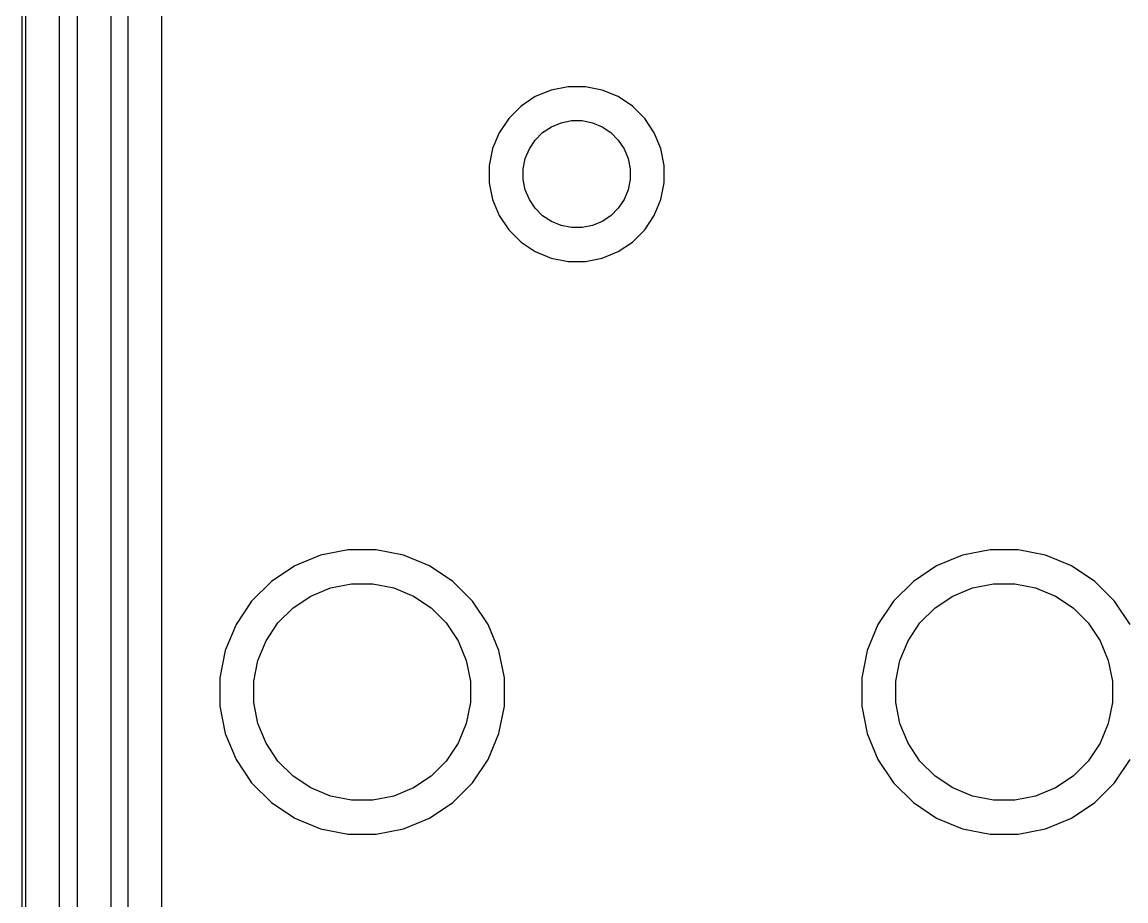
# Model space of a CAD drawing. Extents: x 20 to 116, y -135 to -20.
# Drawn here: x 19.98 to 36.48, y -59.96 to -46.82 of the extents above; entities that cross this region are included whole.
import ezdxf

# ---------------------------------------------------------------- set-up
doc = ezdxf.new("R2010")
doc.units = 0
doc.layers.add('BLACK', color=7, linetype='CONTINUOUS')

msp = doc.modelspace()

# ---------------------------------------------------------------- linework, layer by layer
at = {"layer": 'BLACK', "linetype": 'Continuous'}
for p, q in [((19.975, -134.999), (19.975, -20.0012)), ((20.025, -20.025), (20.025, -134.975)), ((20.533, -134.34), (20.533, -20.66)), ((20.797, -36.9173), (20.797, -86.9427)), ((21.305, -86.9739), (21.305, -36.8861)), ((21.555, -36.9318), (21.555, -86.9282)), ((22.063, -86.6652), (22.063, -45.1638)), ((27.8885, -47.8323), (27.6504, -47.9309)), ((28.1412, -47.782), (27.8885, -47.8323)), ((28.3988, -47.782), (28.1412, -47.782)), ((28.6515, -47.8323), (28.3988, -47.782)), ((28.8896, -47.9309), (28.6515, -47.8323)), ((27.6504, -47.9309), (27.4362, -48.074)), ((29.1038, -48.074), (28.8896, -47.9309)), ((27.4362, -48.074), (27.254, -48.2562)), ((29.286, -48.2562), (29.1038, -48.074)), ((27.254, -48.2562), (27.1109, -48.4704)), ((27.8911, -48.381), (28.0366, -48.3207)), ((28.0366, -48.3207), (28.1912, -48.29)), ((28.1912, -48.29), (28.3488, -48.29)), ((28.3488, -48.29), (28.5034, -48.3207)), ((28.5034, -48.3207), (28.6489, -48.381)), ((29.4291, -48.4704), (29.286, -48.2562)), ((27.1109, -48.4704), (27.0123, -48.7085)), ((27.6486, -48.58), (27.76, -48.4686)), ((27.76, -48.4686), (27.8911, -48.381)), ((28.6489, -48.381), (28.78, -48.4686)), ((28.78, -48.4686), (28.8914, -48.58)), ((29.5277, -48.7085), (29.4291, -48.4704)), ((27.561, -48.7111), (27.6486, -48.58)), ((28.8914, -48.58), (28.979, -48.7111)), ((27.0123, -48.7085), (26.962, -48.9612)), ((27.47, -49.0112), (27.5007, -48.8566)), ((27.5007, -48.8566), (27.561, -48.7111)), ((28.979, -48.7111), (29.0393, -48.8566)), ((29.0393, -48.8566), (29.07, -49.0112)), ((29.578, -48.9612), (29.5277, -48.7085)), ((26.962, -48.9612), (26.962, -49.2188)), ((27.47, -49.1688), (27.47, -49.0112)), ((29.07, -49.0112), (29.07, -49.1688)), ((29.578, -49.2188), (29.578, -48.9612)), ((27.5007, -49.3234), (27.47, -49.1688)), ((29.07, -49.1688), (29.0393, -49.3234)), ((26.962, -49.2188), (27.0123, -49.4715)), ((27.561, -49.4689), (27.5007, -49.3234)), ((29.0393, -49.3234), (28.979, -49.4689)), ((29.5277, -49.4715), (29.578, -49.2188)), ((27.0123, -49.4715), (27.1109, -49.7096)), ((27.6486, -49.6), (27.561, -49.4689)), ((28.979, -49.4689), (28.8914, -49.6)), ((29.4291, -49.7096), (29.5277, -49.4715)), ((27.76, -49.7114), (27.6486, -49.6)), ((28.8914, -49.6), (28.78, -49.7114)), ((27.1109, -49.7096), (27.254, -49.9238)), ((27.8911, -49.799), (27.76, -49.7114)), ((28.0366, -49.8593), (27.8911, -49.799)), ((28.6489, -49.799), (28.5034, -49.8593)), ((28.78, -49.7114), (28.6489, -49.799)), ((29.286, -49.9238), (29.4291, -49.7096)), ((27.254, -49.9238), (27.4362, -50.106)), ((28.1912, -49.89), (28.0366, -49.8593)), ((28.3488, -49.89), (28.1912, -49.89)), ((28.5034, -49.8593), (28.3488, -49.89)), ((29.1038, -50.106), (29.286, -49.9238)), ((27.4362, -50.106), (27.6504, -50.2491)), ((28.8896, -50.2491), (29.1038, -50.106)), ((27.6504, -50.2491), (27.8885, -50.3477)), ((28.6515, -50.3477), (28.8896, -50.2491)), ((27.8885, -50.3477), (28.1412, -50.398)), ((28.1412, -50.398), (28.3988, -50.398)), ((28.3988, -50.398), (28.6515, -50.3477)), ((24.4393, -54.7888), (24.052, -54.9492)), ((24.8504, -54.707), (24.4393, -54.7888)), ((25.2696, -54.707), (24.8504, -54.707)), ((25.6807, -54.7888), (25.2696, -54.707)), ((26.068, -54.9492), (25.6807, -54.7888)), ((34.0393, -54.7888), (33.652, -54.9492)), ((34.4504, -54.707), (34.0393, -54.7888)), ((34.8696, -54.707), (34.4504, -54.707)), ((35.2807, -54.7888), (34.8696, -54.707)), ((35.668, -54.9492), (35.2807, -54.7888)), ((24.052, -54.9492), (23.7035, -55.1821)), ((26.4165, -55.1821), (26.068, -54.9492)), ((33.652, -54.9492), (33.3035, -55.1821)), ((36.0165, -55.1821), (35.668, -54.9492)), ((23.7035, -55.1821), (23.4071, -55.4785)), ((24.2926, -55.3994), (24.5875, -55.2773)), ((24.5875, -55.2773), (24.9004, -55.215)), ((24.9004, -55.215), (25.2196, -55.215)), ((25.2196, -55.215), (25.5325, -55.2773)), ((25.5325, -55.2773), (25.8274, -55.3994)), ((26.7129, -55.4785), (26.4165, -55.1821)), ((33.3035, -55.1821), (33.0071, -55.4785)), ((33.8926, -55.3994), (34.1875, -55.2773)), ((34.1875, -55.2773), (34.5004, -55.215)), ((34.5004, -55.215), (34.8196, -55.215)), ((34.8196, -55.215), (35.1325, -55.2773)), ((35.1325, -55.2773), (35.4274, -55.3994)), ((36.3129, -55.4785), (36.0165, -55.1821)), ((24.0273, -55.5767), (24.2926, -55.3994)), ((25.8274, -55.3994), (26.0927, -55.5767)), ((33.6273, -55.5767), (33.8926, -55.3994)), ((35.4274, -55.3994), (35.6927, -55.5767)), ((23.4071, -55.4785), (23.1742, -55.827)), ((23.8017, -55.8023), (24.0273, -55.5767)), ((26.0927, -55.5767), (26.3183, -55.8023)), ((26.9458, -55.827), (26.7129, -55.4785)), ((33.0071, -55.4785), (32.7742, -55.827)), ((33.4017, -55.8023), (33.6273, -55.5767)), ((35.6927, -55.5767), (35.9183, -55.8023)), ((36.5458, -55.827), (36.3129, -55.4785)), ((23.1742, -55.827), (23.0138, -56.2143)), ((23.6244, -56.0676), (23.8017, -55.8023)), ((26.3183, -55.8023), (26.4956, -56.0676)), ((27.1062, -56.2143), (26.9458, -55.827)), ((32.7742, -55.827), (32.6138, -56.2143)), ((33.2244, -56.0676), (33.4017, -55.8023)), ((35.9183, -55.8023), (36.0956, -56.0676)), ((23.5023, -56.3625), (23.6244, -56.0676)), ((26.4956, -56.0676), (26.6177, -56.3625)), ((33.1023, -56.3625), (33.2244, -56.0676)), ((36.0956, -56.0676), (36.2177, -56.3625)), ((23.0138, -56.2143), (22.932, -56.6254)), ((27.188, -56.6254), (27.1062, -56.2143)), ((32.6138, -56.2143), (32.532, -56.6254)), ((23.44, -56.6754), (23.5023, -56.3625)), ((26.6177, -56.3625), (26.68, -56.6754)), ((33.04, -56.6754), (33.1023, -56.3625)), ((36.2177, -56.3625), (36.28, -56.6754)), ((22.932, -56.6254), (22.932, -57.0446)), ((23.44, -56.9946), (23.44, -56.6754)), ((26.68, -56.6754), (26.68, -56.9946)), ((27.188, -57.0446), (27.188, -56.6254)), ((32.532, -56.6254), (32.532, -57.0446)), ((33.04, -56.9946), (33.04, -56.6754)), ((36.28, -56.6754), (36.28, -56.9946)), ((22.932, -57.0446), (23.0138, -57.4557)), ((23.5023, -57.3075), (23.44, -56.9946)), ((26.68, -56.9946), (26.6177, -57.3075)), ((27.1062, -57.4557), (27.188, -57.0446)), ((32.532, -57.0446), (32.6138, -57.4557)), ((33.1023, -57.3075), (33.04, -56.9946)), ((36.28, -56.9946), (36.2177, -57.3075)), ((23.6244, -57.6024), (23.5023, -57.3075)), ((26.6177, -57.3075), (26.4956, -57.6024)), ((33.2244, -57.6024), (33.1023, -57.3075)), ((36.2177, -57.3075), (36.0956, -57.6024)), ((23.0138, -57.4557), (23.1742, -57.843)), ((23.8017, -57.8677), (23.6244, -57.6024)), ((26.4956, -57.6024), (26.3183, -57.8677)), ((26.9458, -57.843), (27.1062, -57.4557)), ((32.6138, -57.4557), (32.7742, -57.843)), ((33.4017, -57.8677), (33.2244, -57.6024)), ((36.0956, -57.6024), (35.9183, -57.8677)), ((23.1742, -57.843), (23.4071, -58.1915)), ((24.0273, -58.0933), (23.8017, -57.8677)), ((26.3183, -57.8677), (26.0927, -58.0933)), ((26.7129, -58.1915), (26.9458, -57.843)), ((32.7742, -57.843), (33.0071, -58.1915)), ((33.6273, -58.0933), (33.4017, -57.8677)), ((35.9183, -57.8677), (35.6927, -58.0933)), ((36.3129, -58.1915), (36.5458, -57.843)), ((24.2926, -58.2706), (24.0273, -58.0933)), ((26.0927, -58.0933), (25.8274, -58.2706)), ((33.8926, -58.2706), (33.6273, -58.0933)), ((35.6927, -58.0933), (35.4274, -58.2706)), ((23.4071, -58.1915), (23.7035, -58.4879)), ((24.5875, -58.3927), (24.2926, -58.2706)), ((25.8274, -58.2706), (25.5325, -58.3927)), ((26.4165, -58.4879), (26.7129, -58.1915)), ((33.0071, -58.1915), (33.3035, -58.4879)), ((34.1875, -58.3927), (33.8926, -58.2706)), ((35.4274, -58.2706), (35.1325, -58.3927)), ((36.0165, -58.4879), (36.3129, -58.1915)), ((24.9004, -58.455), (24.5875, -58.3927)), ((25.5325, -58.3927), (25.2196, -58.455)), ((34.5004, -58.455), (34.1875, -58.3927)), ((35.1325, -58.3927), (34.8196, -58.455)), ((23.7035, -58.4879), (24.052, -58.7208)), ((25.2196, -58.455), (24.9004, -58.455)), ((26.068, -58.7208), (26.4165, -58.4879)), ((33.3035, -58.4879), (33.652, -58.7208)), ((34.8196, -58.455), (34.5004, -58.455)), ((35.668, -58.7208), (36.0165, -58.4879)), ((24.052, -58.7208), (24.4393, -58.8812)), ((25.6807, -58.8812), (26.068, -58.7208)), ((33.652, -58.7208), (34.0393, -58.8812)), ((35.2807, -58.8812), (35.668, -58.7208)), ((24.4393, -58.8812), (24.8504, -58.963)), ((25.2696, -58.963), (25.6807, -58.8812)), ((34.0393, -58.8812), (34.4504, -58.963)), ((34.8696, -58.963), (35.2807, -58.8812)), ((24.8504, -58.963), (25.2696, -58.963)), ((34.4504, -58.963), (34.8696, -58.963))]:
    msp.add_line(p, q, dxfattribs=at)

doc.saveas('drawing.dxf')
